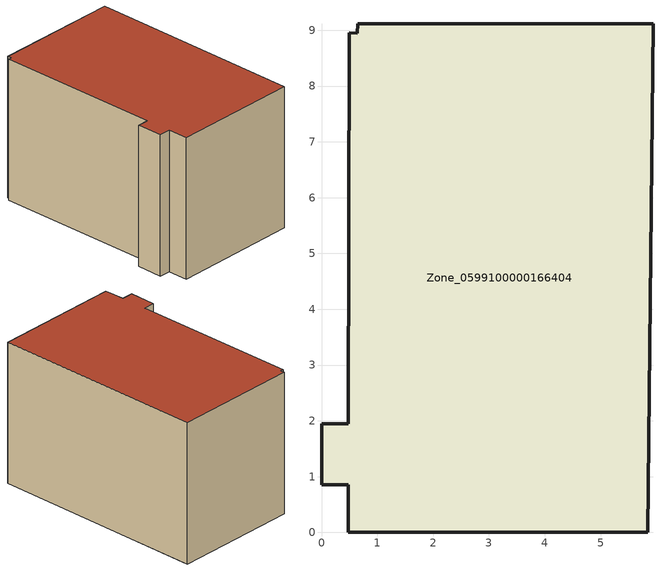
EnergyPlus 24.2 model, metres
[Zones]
Zone_0599100000166404
 floor ground (C_G): 0.48,1.95 0.5,8.96 0.64,8.95 0.65,9.12 5.94,9.12 5.85,0 0.48,0 0.48,0.85 0,0.85 0,1.95 z0
 wall outside (C_F): 0.48,0 5.85,0 5.94,9.12 0.65,9.12 0.64,8.95 0.5,8.96 0.48,1.95 0,1.95 0,0.85 0.48,0.85 0.48,0 z0:5.97
 roof outside (C_R): 0.5,8.96 0.48,1.95 0,1.95 0,0.85 0.48,0.85 0.48,0 5.85,0 5.94,9.12 0.65,9.12 0.64,8.95 z5.97
[BUILDING]
Pand.0599100000166404: North Axis=0; Terrain=City; Loads Convergence Tolerance Value=0.04; Temperature Convergence Tolerance Value=0.4; Solar Distribution=FullExterior; Maximum Number of Warmup Days=25; Minimum Number of Warmup Days=1
[Site:Location]
Rotterdam.The.Hague.AP_ZH_NLD Design_Conditions: Latitude=51.96; Longitude=4.45; Time Zone=1; Elevation=-4.5
[SITE:GROUNDTEMPERATURE:BUILDINGSURFACE]
18, 18, 18, 18, 18, 18, 18, 18, 18, 18, 18, 18
[MATERIAL] Thermal Absorptance=0.9; Solar Absorptance=0.7; Visible Absorptance=0.7
Name | Roughness | Thickness | Conductivity | Density | Specific Heat
G.TC.1946-1964 | MediumSmooth | 0.15 | 1 | 540 | 1210
F.TC.1946-1964 | Rough | 0.3 | 0.857143 | 1920 | 840
R.TC.1946-1964 | MediumRough | 0.2 | 0.235294 | 1500 | 1000
[CONSTRUCTION]
C_G: G.TC.1946-1964
C_F: F.TC.1946-1964
C_R: R.TC.1946-1964
[ZONE]
Zone_0599100000166404: Type=1; Multiplier=1; Ceiling Height=Autocalculate; Volume=Autocalculate; Floor Area=autocalculate; Part of Total Floor Area=Yes
[ZONEINFILTRATION:DESIGNFLOWRATE]
Infil_Zone_0599100000166404: Zone or ZoneList or Space or SpaceList=Zone_0599100000166404; Schedule=AlwaysOn; Design Flow Rate Calculation Method=Flow/Area; Flow Rate per Floor Area=0.003; Constant Term Coefficient=1; Temperature Term Coefficient=0; Velocity Term Coefficient=0; Velocity Squared Term Coefficient=0
[HVACTEMPLATE:ZONE:IDEALLOADSAIRSYSTEM]
Zone_0599100000166404: Maximum Heating Supply Air Temperature=50; Minimum Cooling Supply Air Temperature=13; Maximum Heating Supply Air Humidity Ratio=0.0156; Minimum Cooling Supply Air Humidity Ratio=0.0077; Heating Limit=NoLimit; Cooling Limit=NoLimit; Dehumidification Control Type=ConstantSensibleHeatRatio; Cooling Sensible Heat Ratio=0.7; Dehumidification Setpoint=60; Humidification Control Type=None; Humidification Setpoint=30; Outdoor Air Method=None; Outdoor Air Flow Rate per Person=0.00944; Outdoor Air Flow Rate per Zone Floor Area=0; Outdoor Air Flow Rate per Zone=0; Demand Controlled Ventilation Type=None; Outdoor Air Economizer Type=NoEconomizer; Heat Recovery Type=None; Sensible Heat Recovery Effectiveness=0.7; Latent Heat Recovery Effectiveness=0.65
[ZONECONTROL:THERMOSTAT]
ThermostatControl_Zone_0599100000166404: Zone or ZoneList=Zone_0599100000166404; Control Type Schedule=DualSetpointControlType; Control 1=Thermostat_Zone_0599100000166404; Temperature Difference Between Cutout And Setpoint=0
[THERMOSTATSETPOINT:DUALSETPOINT]
Thermostat_Zone_0599100000166404: Heating Setpoint Temperature Schedule=HeatingSetpoint_Zone_0599100000166404; Cooling Setpoint Temperature Schedule=CoolingSetpoint_Zone_0599100000166404
[SCHEDULE:COMPACT]
HeatingSetpoint_Zone_0599100000166404: Through: 12/31, For: AllDays, Until: 24:00, 21
CoolingSetpoint_Zone_0599100000166404: Through: 12/31, For: AllDays, Until: 24:00, 24
DualSetpointControlType: Through: 12/31, For: AllDays, Until: 24:00, 4
AlwaysOn: Through: 12/31, For: AllDays, Until: 24:00, 1
